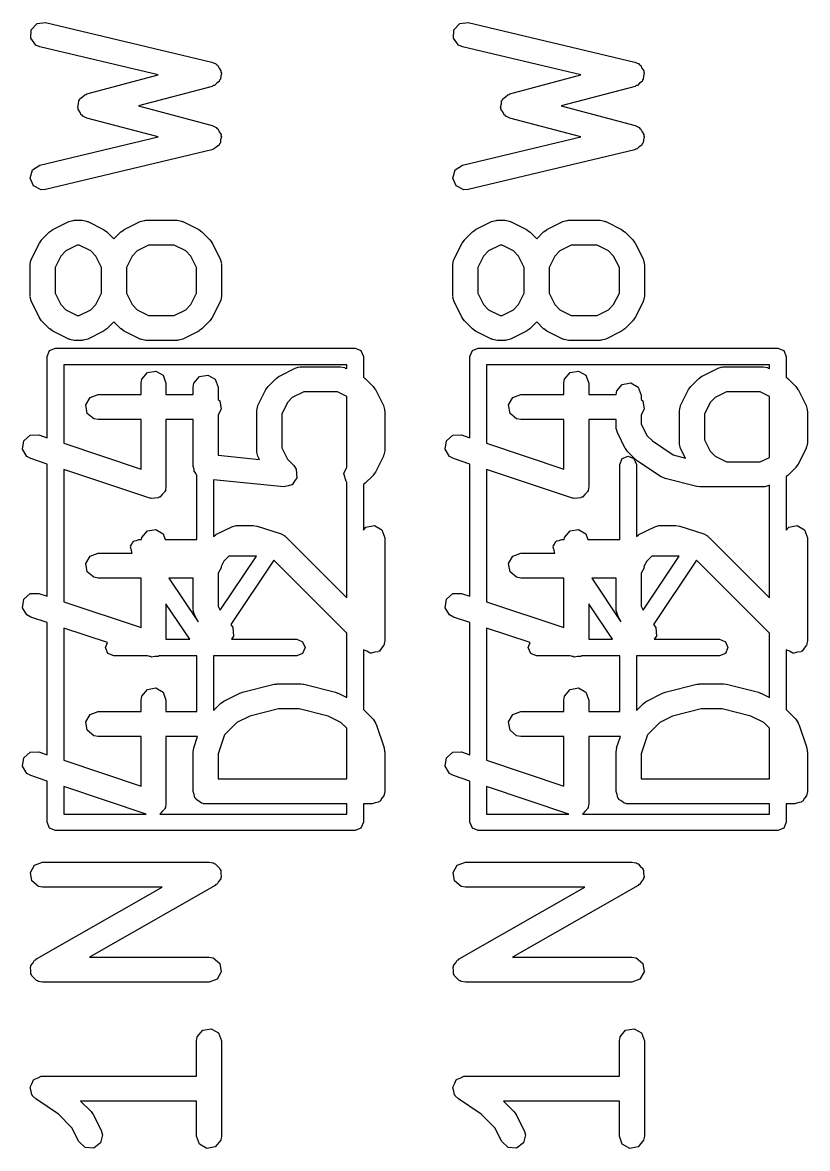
# Model space of a CAD drawing. Extents: x 43 to 269, y -130 to -26.
# Drawn here: x 151.05 to 155.76, y -102.29 to -95.53 of the extents above; entities that cross this region are included whole.
import ezdxf

# ---------------------------------------------------------------- set-up
doc = ezdxf.new("R2010")
doc.units = 0
doc.layers.add('BLACK', color=7, linetype='CONTINUOUS')

msp = doc.modelspace()

# ---------------------------------------------------------------- linework, layer by layer
at = {"layer": 'BLACK', "linetype": 'CONTINUOUS'}
for p, q in [((151.1, -95.5709), (151.135, -95.5336)), ((151.135, -95.5336), (151.186, -95.5277)), ((151.186, -95.5277), (152.186, -95.7658)), ((153.64, -95.5709), (153.675, -95.5336)), ((153.675, -95.5336), (153.726, -95.5277)), ((153.726, -95.5277), (154.726, -95.7658)), ((151.097, -95.6221), (151.1, -95.5709)), ((153.637, -95.6221), (153.64, -95.5709)), ((151.127, -95.6633), (151.097, -95.6221)), ((151.151, -95.6736), (151.127, -95.6633)), ((151.862, -95.8429), (151.151, -95.6736)), ((153.667, -95.6633), (153.637, -95.6221)), ((153.691, -95.6736), (153.667, -95.6633)), ((154.402, -95.8429), (153.691, -95.6736)), ((152.186, -95.7658), (152.21, -95.7761)), ((152.21, -95.7761), (152.215, -95.7825)), ((152.215, -95.7825), (152.222, -95.7858)), ((152.222, -95.7858), (152.229, -95.8025)), ((152.229, -95.8025), (152.24, -95.8173)), ((154.726, -95.7658), (154.75, -95.7761)), ((154.75, -95.7761), (154.755, -95.7825)), ((154.755, -95.7825), (154.762, -95.7858)), ((154.762, -95.7858), (154.769, -95.8025)), ((154.769, -95.8025), (154.78, -95.8173)), ((151.435, -95.9568), (151.862, -95.8429)), ((152.232, -95.8743), (152.23, -95.8819)), ((152.237, -95.8685), (152.232, -95.8743)), ((152.239, -95.8501), (152.237, -95.8685)), ((152.243, -95.8323), (152.239, -95.8501)), ((152.24, -95.8173), (152.24, -95.8252)), ((152.24, -95.8252), (152.243, -95.8323)), ((153.975, -95.9568), (154.402, -95.8429)), ((154.772, -95.8743), (154.77, -95.8819)), ((154.777, -95.8685), (154.772, -95.8743)), ((154.779, -95.8501), (154.777, -95.8685)), ((154.783, -95.8323), (154.779, -95.8501)), ((154.78, -95.8173), (154.78, -95.8252)), ((154.78, -95.8252), (154.783, -95.8323)), ((152.188, -95.9112), (151.745, -96.0292)), ((152.194, -95.9067), (152.188, -95.9112)), ((152.202, -95.9058), (152.194, -95.9067)), ((152.215, -95.8924), (152.202, -95.9058)), ((152.23, -95.8819), (152.215, -95.8924)), ((154.728, -95.9112), (154.285, -96.0292)), ((154.734, -95.9067), (154.728, -95.9112)), ((154.742, -95.9058), (154.734, -95.9067)), ((154.755, -95.8924), (154.742, -95.9058)), ((154.77, -95.8819), (154.755, -95.8924)), ((151.385, -96.0169), (151.386, -95.9976)), ((151.386, -95.9976), (151.391, -95.9928)), ((151.391, -95.9928), (151.393, -95.9861)), ((151.393, -95.9861), (151.409, -95.975)), ((151.409, -95.975), (151.423, -95.9613)), ((151.423, -95.9613), (151.429, -95.9607)), ((151.429, -95.9607), (151.435, -95.9568)), ((153.925, -96.0169), (153.926, -95.9976)), ((153.926, -95.9976), (153.931, -95.9928)), ((153.931, -95.9928), (153.933, -95.9861)), ((153.933, -95.9861), (153.949, -95.975)), ((153.949, -95.975), (153.963, -95.9613)), ((153.963, -95.9613), (153.969, -95.9607)), ((153.969, -95.9607), (153.975, -95.9568)), ((151.38, -96.0357), (151.385, -96.0169)), ((151.383, -96.0419), (151.38, -96.0357)), ((151.382, -96.0487), (151.383, -96.0419)), ((151.393, -96.0646), (151.382, -96.0487)), ((151.401, -96.0822), (151.393, -96.0646)), ((151.745, -96.0292), (152.188, -96.1472)), ((153.92, -96.0357), (153.925, -96.0169)), ((153.923, -96.0419), (153.92, -96.0357)), ((153.922, -96.0487), (153.923, -96.0419)), ((153.933, -96.0646), (153.922, -96.0487)), ((153.941, -96.0822), (153.933, -96.0646)), ((154.285, -96.0292), (154.728, -96.1472)), ((151.407, -96.0851), (151.401, -96.0822)), ((151.411, -96.0907), (151.407, -96.0851)), ((151.435, -96.1017), (151.411, -96.0907)), ((151.862, -96.2156), (151.435, -96.1017)), ((152.188, -96.1472), (152.212, -96.1582)), ((153.947, -96.0851), (153.941, -96.0822)), ((153.951, -96.0907), (153.947, -96.0851)), ((153.975, -96.1017), (153.951, -96.0907)), ((154.402, -96.2156), (153.975, -96.1017)), ((154.728, -96.1472), (154.752, -96.1582)), ((151.151, -96.3848), (151.862, -96.2156)), ((152.212, -96.1582), (152.216, -96.1647)), ((152.216, -96.1647), (152.223, -96.1682)), ((152.223, -96.1682), (152.23, -96.1851)), ((152.23, -96.1851), (152.241, -96.2002)), ((152.243, -96.2153), (152.238, -96.2329)), ((152.241, -96.2002), (152.24, -96.2081)), ((152.24, -96.2081), (152.243, -96.2153)), ((153.691, -96.3848), (154.402, -96.2156)), ((154.752, -96.1582), (154.756, -96.1647)), ((154.756, -96.1647), (154.763, -96.1682)), ((154.763, -96.1682), (154.77, -96.1851)), ((154.77, -96.1851), (154.781, -96.2002)), ((154.783, -96.2153), (154.778, -96.2329)), ((154.781, -96.2002), (154.78, -96.2081)), ((154.78, -96.2081), (154.783, -96.2153)), ((152.213, -96.2746), (152.2, -96.2876)), ((152.229, -96.2644), (152.213, -96.2746)), ((152.231, -96.2569), (152.229, -96.2644)), ((152.237, -96.2513), (152.231, -96.2569)), ((152.238, -96.2329), (152.237, -96.2513)), ((154.753, -96.2746), (154.74, -96.2876)), ((154.769, -96.2644), (154.753, -96.2746)), ((154.771, -96.2569), (154.769, -96.2644)), ((154.777, -96.2513), (154.771, -96.2569)), ((154.778, -96.2329), (154.777, -96.2513)), ((152.186, -96.2927), (151.186, -96.5308)), ((152.193, -96.2883), (152.186, -96.2927)), ((152.2, -96.2876), (152.193, -96.2883)), ((154.726, -96.2927), (153.726, -96.5308)), ((154.733, -96.2883), (154.726, -96.2927)), ((154.74, -96.2876), (154.733, -96.2883)), ((151.094, -96.4622), (151.108, -96.4131)), ((151.108, -96.4131), (151.151, -96.3848)), ((153.634, -96.4622), (153.648, -96.4131)), ((153.648, -96.4131), (153.691, -96.3848)), ((151.114, -96.5093), (151.094, -96.4622)), ((153.654, -96.5093), (153.634, -96.4622)), ((151.16, -96.5323), (151.114, -96.5093)), ((151.186, -96.5308), (151.16, -96.5323)), ((153.7, -96.5323), (153.654, -96.5093)), ((153.726, -96.5308), (153.7, -96.5323)), ((151.23, -96.7717), (151.326, -96.7241)), ((151.326, -96.7241), (151.351, -96.7166)), ((151.351, -96.7166), (151.355, -96.7177)), ((151.355, -96.7177), (151.359, -96.7161)), ((151.359, -96.7161), (151.407, -96.7161)), ((151.407, -96.7161), (151.432, -96.7207)), ((151.432, -96.7207), (151.436, -96.7235)), ((151.436, -96.7235), (151.44, -96.7241)), ((151.44, -96.7241), (151.535, -96.7717)), ((151.659, -96.7717), (151.754, -96.7241)), ((151.754, -96.7241), (151.779, -96.7166)), ((151.779, -96.7166), (151.783, -96.7177)), ((151.783, -96.7177), (151.788, -96.7161)), ((151.788, -96.7161), (151.978, -96.7161)), ((151.978, -96.7161), (152.004, -96.7207)), ((152.004, -96.7207), (152.007, -96.7235)), ((152.007, -96.7235), (152.012, -96.7241)), ((152.012, -96.7241), (152.107, -96.7717)), ((153.77, -96.7717), (153.866, -96.7241)), ((153.866, -96.7241), (153.891, -96.7166)), ((153.891, -96.7166), (153.895, -96.7177)), ((153.895, -96.7177), (153.899, -96.7161)), ((153.899, -96.7161), (153.947, -96.7161)), ((153.947, -96.7161), (153.972, -96.7207)), ((153.972, -96.7207), (153.976, -96.7235)), ((153.976, -96.7235), (153.98, -96.7241)), ((153.98, -96.7241), (154.075, -96.7717)), ((154.199, -96.7717), (154.294, -96.7241)), ((154.294, -96.7241), (154.319, -96.7166)), ((154.319, -96.7166), (154.323, -96.7177)), ((154.323, -96.7177), (154.328, -96.7161)), ((154.328, -96.7161), (154.518, -96.7161)), ((154.518, -96.7161), (154.544, -96.7207)), ((154.544, -96.7207), (154.547, -96.7235)), ((154.547, -96.7235), (154.552, -96.7241)), ((154.552, -96.7241), (154.647, -96.7717)), ((151.163, -96.8333), (151.211, -96.7857)), ((151.211, -96.7857), (151.229, -96.7729)), ((151.229, -96.7729), (151.23, -96.7717)), ((151.535, -96.7717), (151.554, -96.785)), ((151.554, -96.785), (151.555, -96.7857)), ((151.555, -96.7857), (151.597, -96.8279)), ((151.597, -96.8279), (151.639, -96.7857)), ((151.639, -96.7857), (151.658, -96.7729)), ((151.658, -96.7729), (151.659, -96.7717)), ((152.107, -96.7717), (152.125, -96.785)), ((152.125, -96.785), (152.126, -96.7857)), ((152.126, -96.7857), (152.174, -96.8333)), ((153.703, -96.8333), (153.751, -96.7857)), ((153.751, -96.7857), (153.769, -96.7729)), ((153.769, -96.7729), (153.77, -96.7717)), ((154.075, -96.7717), (154.094, -96.785)), ((154.094, -96.785), (154.095, -96.7857)), ((154.095, -96.7857), (154.137, -96.8279)), ((154.137, -96.8279), (154.179, -96.7857)), ((154.179, -96.7857), (154.198, -96.7729)), ((154.198, -96.7729), (154.199, -96.7717)), ((154.647, -96.7717), (154.665, -96.785)), ((154.665, -96.785), (154.666, -96.7857)), ((154.666, -96.7857), (154.714, -96.8333)), ((151.102, -96.9481), (151.149, -96.8528)), ((151.149, -96.8528), (151.163, -96.8348)), ((151.163, -96.8348), (151.163, -96.8333)), ((151.377, -96.8661), (151.308, -96.9004)), ((151.389, -96.8661), (151.377, -96.8661)), ((151.458, -96.9004), (151.389, -96.8661)), ((151.805, -96.8661), (151.737, -96.9004)), ((151.96, -96.8661), (151.805, -96.8661)), ((152.029, -96.9004), (151.96, -96.8661)), ((152.174, -96.8333), (152.187, -96.8517)), ((152.187, -96.8517), (152.188, -96.8528)), ((152.188, -96.8528), (152.236, -96.9481)), ((153.642, -96.9481), (153.689, -96.8528)), ((153.689, -96.8528), (153.703, -96.8348)), ((153.703, -96.8348), (153.703, -96.8333)), ((153.917, -96.8661), (153.848, -96.9004)), ((153.929, -96.8661), (153.917, -96.8661)), ((153.998, -96.9004), (153.929, -96.8661)), ((154.345, -96.8661), (154.277, -96.9004)), ((154.5, -96.8661), (154.345, -96.8661)), ((154.569, -96.9004), (154.5, -96.8661)), ((154.714, -96.8333), (154.727, -96.8517)), ((154.727, -96.8517), (154.728, -96.8528)), ((154.728, -96.8528), (154.776, -96.9481)), ((151.094, -96.9816), (151.098, -96.956)), ((151.098, -96.956), (151.101, -96.9525)), ((151.101, -96.9525), (151.102, -96.9481)), ((151.278, -96.9308), (151.244, -96.9993)), ((151.308, -96.9004), (151.278, -96.9308)), ((151.488, -96.9308), (151.458, -96.9004)), ((151.522, -96.9993), (151.488, -96.9308)), ((151.706, -96.9308), (151.672, -96.9993)), ((151.737, -96.9004), (151.706, -96.9308)), ((152.059, -96.9308), (152.029, -96.9004)), ((152.094, -96.9993), (152.059, -96.9308)), ((152.236, -96.9481), (152.243, -96.973)), ((153.634, -96.9816), (153.638, -96.956)), ((153.638, -96.956), (153.641, -96.9525)), ((153.641, -96.9525), (153.642, -96.9481)), ((153.818, -96.9308), (153.784, -96.9993)), ((153.848, -96.9004), (153.818, -96.9308)), ((154.028, -96.9308), (153.998, -96.9004)), ((154.062, -96.9993), (154.028, -96.9308)), ((154.246, -96.9308), (154.212, -96.9993)), ((154.277, -96.9004), (154.246, -96.9308)), ((154.599, -96.9308), (154.569, -96.9004)), ((154.634, -96.9993), (154.599, -96.9308)), ((154.776, -96.9481), (154.783, -96.973)), ((151.094, -97.1721), (151.094, -96.9816)), ((151.244, -96.9993), (151.244, -97.1544)), ((151.522, -97.1544), (151.522, -96.9993)), ((151.672, -96.9993), (151.672, -97.1544)), ((152.094, -97.1544), (152.094, -96.9993)), ((152.243, -96.973), (152.242, -96.9774)), ((152.242, -96.9774), (152.244, -96.9816)), ((152.244, -96.9816), (152.244, -97.1721)), ((153.634, -97.1721), (153.634, -96.9816)), ((153.784, -96.9993), (153.784, -97.1544)), ((154.062, -97.1544), (154.062, -96.9993)), ((154.212, -96.9993), (154.212, -97.1544)), ((154.634, -97.1544), (154.634, -96.9993)), ((154.783, -96.973), (154.782, -96.9774)), ((154.782, -96.9774), (154.784, -96.9816)), ((154.784, -96.9816), (154.784, -97.1721)), ((151.244, -97.1544), (151.278, -97.2229)), ((151.488, -97.2229), (151.522, -97.1544)), ((151.672, -97.1544), (151.706, -97.2229)), ((152.059, -97.2229), (152.094, -97.1544)), ((153.784, -97.1544), (153.818, -97.2229)), ((154.028, -97.2229), (154.062, -97.1544)), ((154.212, -97.1544), (154.246, -97.2229)), ((154.599, -97.2229), (154.634, -97.1544)), ((151.095, -97.1763), (151.094, -97.1721)), ((151.094, -97.1807), (151.095, -97.1763)), ((151.102, -97.2056), (151.094, -97.1807)), ((151.149, -97.3009), (151.102, -97.2056)), ((151.278, -97.2229), (151.308, -97.2533)), ((151.458, -97.2533), (151.488, -97.2229)), ((151.706, -97.2229), (151.737, -97.2533)), ((152.029, -97.2533), (152.059, -97.2229)), ((152.236, -97.2056), (152.188, -97.3009)), ((152.239, -97.1977), (152.236, -97.2012)), ((152.236, -97.2012), (152.236, -97.2056)), ((152.244, -97.1721), (152.239, -97.1977)), ((153.635, -97.1763), (153.634, -97.1721)), ((153.634, -97.1807), (153.635, -97.1763)), ((153.642, -97.2056), (153.634, -97.1807)), ((153.689, -97.3009), (153.642, -97.2056)), ((153.818, -97.2229), (153.848, -97.2533)), ((153.998, -97.2533), (154.028, -97.2229)), ((154.246, -97.2229), (154.277, -97.2533)), ((154.569, -97.2533), (154.599, -97.2229)), ((154.776, -97.2056), (154.728, -97.3009)), ((154.779, -97.1977), (154.776, -97.2012)), ((154.776, -97.2012), (154.776, -97.2056)), ((154.784, -97.1721), (154.779, -97.1977)), ((151.308, -97.2533), (151.377, -97.2876)), ((151.377, -97.2876), (151.389, -97.2876)), ((151.389, -97.2876), (151.458, -97.2533)), ((151.737, -97.2533), (151.805, -97.2876)), ((151.805, -97.2876), (151.96, -97.2876)), ((151.96, -97.2876), (152.029, -97.2533)), ((153.848, -97.2533), (153.917, -97.2876)), ((153.917, -97.2876), (153.929, -97.2876)), ((153.929, -97.2876), (153.998, -97.2533)), ((154.277, -97.2533), (154.345, -97.2876)), ((154.345, -97.2876), (154.5, -97.2876)), ((154.5, -97.2876), (154.569, -97.2533)), ((151.15, -97.302), (151.149, -97.3009)), ((151.163, -97.3204), (151.15, -97.302)), ((151.211, -97.368), (151.163, -97.3204)), ((151.597, -97.3258), (151.555, -97.368)), ((151.639, -97.368), (151.597, -97.3258)), ((152.174, -97.3204), (152.126, -97.368)), ((152.175, -97.3189), (152.174, -97.3204)), ((152.188, -97.3009), (152.175, -97.3189)), ((153.69, -97.302), (153.689, -97.3009)), ((153.703, -97.3204), (153.69, -97.302)), ((153.751, -97.368), (153.703, -97.3204)), ((154.137, -97.3258), (154.095, -97.368)), ((154.179, -97.368), (154.137, -97.3258)), ((154.714, -97.3204), (154.666, -97.368)), ((154.715, -97.3189), (154.714, -97.3204)), ((154.728, -97.3009), (154.715, -97.3189)), ((151.212, -97.3687), (151.211, -97.368)), ((151.23, -97.382), (151.212, -97.3687)), ((151.326, -97.4297), (151.23, -97.382)), ((151.33, -97.4302), (151.326, -97.4297)), ((151.333, -97.433), (151.33, -97.4302)), ((151.359, -97.4376), (151.333, -97.433)), ((151.44, -97.4297), (151.415, -97.4371)), ((151.535, -97.382), (151.44, -97.4297)), ((151.537, -97.3808), (151.535, -97.382)), ((151.555, -97.368), (151.537, -97.3808)), ((151.641, -97.3687), (151.639, -97.368)), ((151.659, -97.382), (151.641, -97.3687)), ((151.754, -97.4297), (151.659, -97.382)), ((151.759, -97.4302), (151.754, -97.4297)), ((151.762, -97.433), (151.759, -97.4302)), ((151.788, -97.4376), (151.762, -97.433)), ((152.012, -97.4297), (151.987, -97.4371)), ((152.107, -97.382), (152.012, -97.4297)), ((152.108, -97.3808), (152.107, -97.382)), ((152.126, -97.368), (152.108, -97.3808)), ((153.752, -97.3687), (153.751, -97.368)), ((153.77, -97.382), (153.752, -97.3687)), ((153.866, -97.4297), (153.77, -97.382)), ((153.87, -97.4302), (153.866, -97.4297)), ((153.873, -97.433), (153.87, -97.4302)), ((153.899, -97.4376), (153.873, -97.433)), ((153.98, -97.4297), (153.955, -97.4371)), ((154.075, -97.382), (153.98, -97.4297)), ((154.077, -97.3808), (154.075, -97.382)), ((154.095, -97.368), (154.077, -97.3808)), ((154.181, -97.3687), (154.179, -97.368)), ((154.199, -97.382), (154.181, -97.3687)), ((154.294, -97.4297), (154.199, -97.382)), ((154.299, -97.4302), (154.294, -97.4297)), ((154.302, -97.433), (154.299, -97.4302)), ((154.328, -97.4376), (154.302, -97.433)), ((154.552, -97.4297), (154.527, -97.4371)), ((154.647, -97.382), (154.552, -97.4297)), ((154.648, -97.3808), (154.647, -97.382)), ((154.666, -97.368), (154.648, -97.3808)), ((151.196, -97.534), (151.211, -97.4986)), ((151.211, -97.4986), (151.246, -97.484)), ((151.246, -97.484), (153.046, -97.484)), ((151.407, -97.4376), (151.359, -97.4376)), ((151.411, -97.436), (151.407, -97.4376)), ((151.415, -97.4371), (151.411, -97.436)), ((151.978, -97.4376), (151.788, -97.4376)), ((151.982, -97.436), (151.978, -97.4376)), ((151.987, -97.4371), (151.982, -97.436)), ((153.046, -97.484), (153.081, -97.4986)), ((153.081, -97.4986), (153.096, -97.534)), ((153.736, -97.534), (153.751, -97.4986)), ((153.751, -97.4986), (153.786, -97.484)), ((153.786, -97.484), (155.586, -97.484)), ((153.947, -97.4376), (153.899, -97.4376)), ((153.951, -97.436), (153.947, -97.4376)), ((153.955, -97.4371), (153.951, -97.436)), ((154.518, -97.4376), (154.328, -97.4376)), ((154.522, -97.436), (154.518, -97.4376)), ((154.527, -97.4371), (154.522, -97.436)), ((155.586, -97.484), (155.621, -97.4986)), ((155.621, -97.4986), (155.636, -97.534)), ((151.196, -98.0228), (151.196, -97.534)), ((153.096, -97.534), (153.096, -97.6594)), ((153.736, -98.0228), (153.736, -97.534)), ((155.636, -97.534), (155.636, -97.6594)), ((151.296, -97.584), (151.296, -98.0561)), ((152.996, -97.584), (151.296, -97.584)), ((151.765, -97.6703), (151.798, -97.631)), ((151.798, -97.631), (151.848, -97.622)), ((151.848, -97.622), (151.893, -97.6477)), ((152.591, -97.6526), (152.687, -97.605)), ((152.687, -97.605), (152.711, -97.5976)), ((152.711, -97.5976), (152.716, -97.5986)), ((152.716, -97.5986), (152.72, -97.5971)), ((152.72, -97.5971), (152.958, -97.5971)), ((152.958, -97.5971), (152.984, -97.6016)), ((152.984, -97.6016), (152.987, -97.6045)), ((152.987, -97.6045), (152.992, -97.605)), ((152.992, -97.605), (152.996, -97.6072)), ((152.996, -97.6072), (152.996, -97.584)), ((153.836, -97.584), (153.836, -98.0561)), ((155.536, -97.584), (153.836, -97.584)), ((154.305, -97.6703), (154.338, -97.631)), ((154.338, -97.631), (154.388, -97.622)), ((154.388, -97.622), (154.433, -97.6477)), ((155.131, -97.6526), (155.227, -97.605)), ((155.227, -97.605), (155.251, -97.5976)), ((155.251, -97.5976), (155.256, -97.5986)), ((155.256, -97.5986), (155.26, -97.5971)), ((155.26, -97.5971), (155.498, -97.5971)), ((155.498, -97.5971), (155.524, -97.6016)), ((155.524, -97.6016), (155.527, -97.6045)), ((155.527, -97.6045), (155.532, -97.605)), ((155.532, -97.605), (155.536, -97.6072)), ((155.536, -97.6072), (155.536, -97.584)), ((151.76, -97.6959), (151.765, -97.6703)), ((151.76, -97.7638), (151.76, -97.6959)), ((151.893, -97.6477), (151.91, -97.6959)), ((151.91, -97.6959), (151.91, -97.7638)), ((152.074, -97.7197), (152.078, -97.6941)), ((152.078, -97.6941), (152.111, -97.6548)), ((152.111, -97.6548), (152.162, -97.6459)), ((152.162, -97.6459), (152.206, -97.6715)), ((152.206, -97.6715), (152.224, -97.7197)), ((152.524, -97.7143), (152.572, -97.6667)), ((152.572, -97.6667), (152.59, -97.6538)), ((152.59, -97.6538), (152.591, -97.6526)), ((153.096, -97.6594), (153.105, -97.666)), ((153.105, -97.666), (153.106, -97.6667)), ((153.106, -97.6667), (153.154, -97.7143)), ((154.3, -97.6959), (154.305, -97.6703)), ((154.3, -97.7638), (154.3, -97.6959)), ((154.433, -97.6477), (154.45, -97.6959)), ((154.45, -97.6959), (154.45, -97.7638)), ((154.618, -97.7417), (154.651, -97.7024)), ((154.651, -97.7024), (154.702, -97.6935)), ((154.702, -97.6935), (154.746, -97.7191)), ((155.064, -97.7143), (155.112, -97.6667)), ((155.112, -97.6667), (155.13, -97.6538)), ((155.13, -97.6538), (155.131, -97.6526)), ((155.636, -97.6594), (155.645, -97.666)), ((155.645, -97.666), (155.646, -97.6667)), ((155.646, -97.6667), (155.694, -97.7143)), ((151.454, -97.7813), (151.502, -97.7638)), ((151.502, -97.7638), (151.76, -97.7638)), ((151.91, -97.7638), (152.074, -97.7638)), ((152.074, -97.7638), (152.074, -97.7197)), ((152.224, -97.7197), (152.224, -97.7929)), ((152.462, -97.829), (152.51, -97.7338)), ((152.51, -97.7338), (152.523, -97.7158)), ((152.523, -97.7158), (152.524, -97.7143)), ((152.738, -97.7471), (152.669, -97.7814)), ((152.94, -97.7471), (152.738, -97.7471)), ((152.996, -97.7749), (152.94, -97.7471)), ((153.154, -97.7143), (153.167, -97.7327)), ((153.167, -97.7327), (153.168, -97.7338)), ((153.168, -97.7338), (153.216, -97.829)), ((153.994, -97.7813), (154.042, -97.7638)), ((154.042, -97.7638), (154.3, -97.7638)), ((154.45, -97.7638), (154.614, -97.7638)), ((154.614, -97.7638), (154.618, -97.7417)), ((154.746, -97.7191), (154.764, -97.7673)), ((154.764, -97.7673), (154.764, -97.7929)), ((155.002, -97.829), (155.05, -97.7338)), ((155.05, -97.7338), (155.063, -97.7158)), ((155.063, -97.7158), (155.064, -97.7143)), ((155.278, -97.7471), (155.209, -97.7814)), ((155.48, -97.7471), (155.278, -97.7471)), ((155.536, -97.7749), (155.48, -97.7471)), ((155.694, -97.7143), (155.707, -97.7327)), ((155.707, -97.7327), (155.708, -97.7338)), ((155.708, -97.7338), (155.756, -97.829)), ((151.428, -97.8257), (151.454, -97.7813)), ((151.437, -97.8763), (151.428, -97.8257)), ((152.224, -97.7929), (152.234, -97.8013)), ((152.234, -97.8013), (152.242, -97.8518)), ((152.455, -97.8626), (152.459, -97.8369)), ((152.459, -97.8369), (152.462, -97.8335)), ((152.462, -97.8335), (152.462, -97.829)), ((152.639, -97.8118), (152.605, -97.8803)), ((152.669, -97.7814), (152.639, -97.8118)), ((152.996, -98.1998), (152.996, -97.7749)), ((153.216, -97.829), (153.223, -97.854)), ((153.968, -97.8257), (153.994, -97.7813)), ((153.977, -97.8763), (153.968, -97.8257)), ((154.764, -97.7929), (154.774, -97.8013)), ((154.774, -97.8013), (154.782, -97.8518)), ((154.995, -97.8626), (154.999, -97.8369)), ((154.999, -97.8369), (155.002, -97.8335)), ((155.002, -97.8335), (155.002, -97.829)), ((155.179, -97.8118), (155.145, -97.8803)), ((155.209, -97.7814), (155.179, -97.8118)), ((155.536, -98.1407), (155.536, -97.7749)), ((155.756, -97.829), (155.763, -97.854)), ((151.476, -97.9092), (151.437, -97.8763)), ((152.242, -97.8518), (152.224, -97.8845)), ((152.224, -97.8845), (152.224, -98.128)), ((152.455, -98.1007), (152.455, -97.8626)), ((152.605, -97.8803), (152.605, -98.083)), ((153.223, -97.854), (153.222, -97.8584)), ((153.222, -97.8584), (153.224, -97.8626)), ((153.224, -97.8626), (153.224, -98.1007)), ((154.016, -97.9092), (153.977, -97.8763)), ((154.782, -97.8518), (154.764, -97.8845)), ((154.764, -97.8845), (154.764, -97.9401)), ((154.995, -98.053), (154.995, -97.8626)), ((155.145, -97.8803), (155.145, -98.0353)), ((155.763, -97.854), (155.762, -97.8584)), ((155.762, -97.8584), (155.764, -97.8626)), ((155.764, -97.8626), (155.764, -98.053)), ((151.502, -97.9138), (151.476, -97.9092)), ((151.76, -97.9138), (151.502, -97.9138)), ((151.76, -98.2109), (151.76, -97.9138)), ((151.91, -97.9138), (151.91, -98.315)), ((152.074, -97.9138), (151.91, -97.9138)), ((152.074, -98.1959), (152.074, -97.9138)), ((154.042, -97.9138), (154.016, -97.9092)), ((154.3, -97.9138), (154.042, -97.9138)), ((154.3, -98.2109), (154.3, -97.9138)), ((154.45, -97.9138), (154.45, -98.315)), ((154.614, -97.9138), (154.45, -97.9138)), ((154.614, -97.9578), (154.614, -97.9138)), ((154.615, -97.962), (154.614, -97.9578)), ((154.614, -97.9664), (154.615, -97.962)), ((154.622, -97.9913), (154.614, -97.9664)), ((154.764, -97.9401), (154.798, -98.0086)), ((151.048, -98.0919), (151.055, -98.0411)), ((151.055, -98.0411), (151.093, -98.0071)), ((151.093, -98.0071), (151.145, -98.0057)), ((151.145, -98.0057), (151.196, -98.0228)), ((153.588, -98.0919), (153.595, -98.0411)), ((153.595, -98.0411), (153.633, -98.0071)), ((153.633, -98.0071), (153.685, -98.0057)), ((153.685, -98.0057), (153.736, -98.0228)), ((154.669, -98.0866), (154.622, -97.9913)), ((154.798, -98.0086), (154.832, -98.0424)), ((154.832, -98.0424), (154.958, -98.1263)), ((155.145, -98.0353), (155.179, -98.1039)), ((151.074, -98.1356), (151.048, -98.0919)), ((151.296, -98.0561), (151.76, -98.2109)), ((152.456, -98.1049), (152.455, -98.1007)), ((152.455, -98.1092), (152.456, -98.1049)), ((152.462, -98.1342), (152.455, -98.1092)), ((152.605, -98.083), (152.639, -98.1515)), ((153.224, -98.1007), (153.219, -98.1263)), ((153.614, -98.1356), (153.588, -98.0919)), ((153.836, -98.0561), (154.3, -98.2109)), ((154.67, -98.0877), (154.669, -98.0866)), ((154.683, -98.1061), (154.67, -98.0877)), ((154.731, -98.1537), (154.683, -98.1061)), ((154.996, -98.0573), (154.995, -98.053)), ((154.995, -98.0616), (154.996, -98.0573)), ((155.002, -98.0866), (154.995, -98.0616)), ((155.032, -98.1448), (155.002, -98.0866)), ((155.179, -98.1039), (155.209, -98.1343)), ((155.756, -98.0866), (155.708, -98.1818)), ((155.759, -98.0787), (155.756, -98.0821)), ((155.756, -98.0821), (155.756, -98.0866)), ((155.764, -98.053), (155.759, -98.0787)), ((151.097, -98.148), (151.074, -98.1356)), ((151.196, -98.1809), (151.097, -98.148)), ((152.224, -98.128), (152.472, -98.1528)), ((152.472, -98.1528), (152.462, -98.1342)), ((152.639, -98.1515), (152.678, -98.1905)), ((153.216, -98.1342), (153.168, -98.2294)), ((153.219, -98.1263), (153.216, -98.1298)), ((153.216, -98.1298), (153.216, -98.1342)), ((153.637, -98.148), (153.614, -98.1356)), ((153.736, -98.1809), (153.637, -98.148)), ((154.636, -98.184), (154.651, -98.1486)), ((154.651, -98.1486), (154.686, -98.134)), ((154.686, -98.134), (154.721, -98.1486)), ((154.721, -98.1486), (154.736, -98.184)), ((154.734, -98.1552), (154.731, -98.1537)), ((154.742, -98.1631), (154.734, -98.1552)), ((154.885, -98.2583), (154.742, -98.1631)), ((154.958, -98.1263), (155.032, -98.1448)), ((155.209, -98.1343), (155.278, -98.1685)), ((155.278, -98.1685), (155.48, -98.1685)), ((155.48, -98.1685), (155.536, -98.1407)), ((151.196, -98.9752), (151.196, -98.1809)), ((151.812, -98.3861), (151.296, -98.2142)), ((151.296, -98.2142), (151.296, -99.0085)), ((152.079, -98.2109), (152.074, -98.1959)), ((152.08, -98.2268), (152.079, -98.2109)), ((152.088, -98.2343), (152.08, -98.2268)), ((152.091, -98.2441), (152.088, -98.2343)), ((152.096, -98.2469), (152.091, -98.2441)), ((152.678, -98.1905), (152.693, -98.2118)), ((152.693, -98.2118), (152.693, -98.2123)), ((152.693, -98.2123), (152.693, -98.2127)), ((152.693, -98.2127), (152.695, -98.2378)), ((152.695, -98.2378), (152.697, -98.2629)), ((152.979, -98.237), (152.996, -98.1998)), ((152.992, -98.2865), (152.979, -98.237)), ((153.168, -98.2294), (153.155, -98.2475)), ((153.736, -98.9752), (153.736, -98.1809)), ((154.352, -98.3861), (153.836, -98.2142)), ((153.836, -98.2142), (153.836, -99.0085)), ((154.636, -98.634), (154.636, -98.184)), ((154.736, -98.184), (154.736, -98.6154)), ((155.694, -98.2013), (155.646, -98.2489)), ((155.695, -98.1998), (155.694, -98.2013)), ((155.708, -98.1818), (155.695, -98.1998)), ((152.096, -98.634), (152.096, -98.2469)), ((152.617, -98.3182), (152.196, -98.276)), ((152.196, -98.276), (152.196, -98.6154)), ((152.643, -98.3117), (152.618, -98.3182)), ((152.667, -98.3055), (152.643, -98.3117)), ((152.668, -98.305), (152.667, -98.3051)), ((152.667, -98.3051), (152.667, -98.3055)), ((152.682, -98.2843), (152.668, -98.305)), ((152.697, -98.2638), (152.682, -98.2843)), ((152.697, -98.2629), (152.697, -98.2633)), ((152.697, -98.2633), (152.697, -98.2638)), ((152.996, -98.2894), (152.992, -98.2865)), ((152.996, -98.9848), (152.996, -98.2894)), ((153.106, -98.2966), (153.096, -98.3038)), ((153.096, -98.3038), (153.096, -98.5775)), ((153.154, -98.2489), (153.106, -98.2966)), ((153.155, -98.2475), (153.154, -98.2489)), ((154.886, -98.2584), (154.885, -98.2583)), ((154.909, -98.2687), (154.886, -98.2584)), ((155.099, -98.3163), (154.909, -98.2687)), ((155.532, -98.3106), (155.507, -98.318)), ((155.536, -98.3084), (155.532, -98.3106)), ((155.536, -98.9848), (155.536, -98.3084)), ((155.646, -98.2489), (155.636, -98.2562)), ((155.636, -98.2562), (155.636, -98.5775)), ((151.867, -98.3809), (151.863, -98.3847)), ((151.873, -98.3799), (151.867, -98.3809)), ((151.886, -98.3642), (151.873, -98.3799)), ((151.901, -98.3507), (151.886, -98.3642)), ((151.902, -98.345), (151.901, -98.3507)), ((151.906, -98.3406), (151.902, -98.345)), ((151.91, -98.315), (151.906, -98.3406)), ((152.618, -98.318), (152.617, -98.3182)), ((152.618, -98.3182), (152.618, -98.318)), ((154.407, -98.3809), (154.403, -98.3847)), ((154.413, -98.3799), (154.407, -98.3809)), ((154.426, -98.3642), (154.413, -98.3799)), ((154.441, -98.3507), (154.426, -98.3642)), ((154.442, -98.345), (154.441, -98.3507)), ((154.446, -98.3406), (154.442, -98.345)), ((154.45, -98.315), (154.446, -98.3406)), ((155.102, -98.3159), (155.099, -98.3163)), ((155.117, -98.3185), (155.102, -98.3159)), ((155.498, -98.3185), (155.117, -98.3185)), ((155.502, -98.317), (155.498, -98.3185)), ((155.507, -98.318), (155.502, -98.317)), ((151.817, -98.3859), (151.812, -98.3861)), ((151.822, -98.3888), (151.817, -98.3859)), ((151.842, -98.3853), (151.822, -98.3888)), ((151.863, -98.3847), (151.842, -98.3853)), ((154.357, -98.3859), (154.352, -98.3861)), ((154.362, -98.3888), (154.357, -98.3859)), ((154.382, -98.3853), (154.362, -98.3888)), ((154.403, -98.3847), (154.382, -98.3853)), ((151.765, -98.6226), (151.798, -98.5833)), ((151.798, -98.5833), (151.848, -98.5744)), ((151.848, -98.5744), (151.893, -98.6001)), ((152.21, -98.605), (152.306, -98.5574)), ((152.306, -98.5574), (152.331, -98.55)), ((152.331, -98.55), (152.335, -98.551)), ((152.335, -98.551), (152.339, -98.5495)), ((152.339, -98.5495), (152.434, -98.5495)), ((152.434, -98.5495), (152.456, -98.5534)), ((152.456, -98.5534), (152.458, -98.5533)), ((152.458, -98.5533), (152.601, -98.6009)), ((153.096, -98.5775), (153.111, -98.5595)), ((153.111, -98.5595), (153.162, -98.5506)), ((153.162, -98.5506), (153.206, -98.5763)), ((153.206, -98.5763), (153.224, -98.6245)), ((154.305, -98.6226), (154.338, -98.5833)), ((154.338, -98.5833), (154.388, -98.5744)), ((154.388, -98.5744), (154.433, -98.6001)), ((154.75, -98.605), (154.846, -98.5574)), ((154.846, -98.5574), (154.871, -98.55)), ((154.871, -98.55), (154.875, -98.551)), ((154.875, -98.551), (154.879, -98.5495)), ((154.879, -98.5495), (154.974, -98.5495)), ((154.974, -98.5495), (154.996, -98.5534)), ((154.996, -98.5534), (154.998, -98.5533)), ((154.998, -98.5533), (155.141, -98.6009)), ((155.636, -98.5775), (155.651, -98.5595)), ((155.651, -98.5595), (155.702, -98.5506)), ((155.702, -98.5506), (155.746, -98.5763)), ((155.746, -98.5763), (155.764, -98.6245)), ((151.705, -98.6621), (151.711, -98.6486)), ((151.711, -98.6486), (151.715, -98.6467)), ((151.715, -98.6467), (151.718, -98.6424)), ((151.718, -98.6424), (151.733, -98.6396)), ((151.733, -98.6396), (151.746, -98.634)), ((151.746, -98.634), (151.763, -98.634)), ((151.763, -98.634), (151.765, -98.6226)), ((151.893, -98.6001), (151.905, -98.634)), ((151.905, -98.634), (152.096, -98.634)), ((152.196, -98.6154), (152.209, -98.6062)), ((152.209, -98.6062), (152.21, -98.605)), ((152.601, -98.6009), (152.624, -98.6133)), ((152.624, -98.6133), (152.626, -98.6172)), ((152.626, -98.6172), (152.63, -98.6191)), ((152.63, -98.6191), (152.996, -98.9848)), ((153.224, -98.6245), (153.224, -99.2435)), ((154.245, -98.6621), (154.251, -98.6486)), ((154.251, -98.6486), (154.255, -98.6467)), ((154.255, -98.6467), (154.258, -98.6424)), ((154.258, -98.6424), (154.273, -98.6396)), ((154.273, -98.6396), (154.286, -98.634)), ((154.286, -98.634), (154.303, -98.634)), ((154.303, -98.634), (154.305, -98.6226)), ((154.433, -98.6001), (154.445, -98.634)), ((154.445, -98.634), (154.636, -98.634)), ((154.736, -98.6154), (154.749, -98.6062)), ((154.749, -98.6062), (154.75, -98.605)), ((155.141, -98.6009), (155.164, -98.6133)), ((155.164, -98.6133), (155.166, -98.6172)), ((155.166, -98.6172), (155.17, -98.6191)), ((155.17, -98.6191), (155.536, -98.9848)), ((155.764, -98.6245), (155.764, -99.2435)), ((151.454, -98.7337), (151.502, -98.7161)), ((151.502, -98.7161), (151.707, -98.7161)), ((151.696, -98.684), (151.698, -98.6792)), ((151.702, -98.6974), (151.696, -98.684)), ((151.697, -98.6742), (151.705, -98.6621)), ((151.698, -98.6792), (151.697, -98.6742)), ((151.704, -98.7117), (151.702, -98.6974)), ((151.707, -98.7161), (151.704, -98.7117)), ((153.994, -98.7337), (154.042, -98.7161)), ((154.042, -98.7161), (154.247, -98.7161)), ((154.236, -98.684), (154.238, -98.6792)), ((154.242, -98.6974), (154.236, -98.684)), ((154.237, -98.6742), (154.245, -98.6621)), ((154.238, -98.6792), (154.237, -98.6742)), ((154.244, -98.7117), (154.242, -98.6974)), ((154.247, -98.7161), (154.244, -98.7117)), ((151.428, -98.7781), (151.454, -98.7337)), ((151.437, -98.8286), (151.428, -98.7781)), ((152.236, -99.0594), (152.453, -98.734)), ((152.258, -98.7641), (152.241, -98.7973)), ((152.288, -98.734), (152.258, -98.7641)), ((152.453, -98.734), (152.288, -98.734)), ((152.557, -98.7578), (152.299, -99.1453)), ((152.996, -99.197), (152.557, -98.7578)), ((153.968, -98.7781), (153.994, -98.7337)), ((153.977, -98.8286), (153.968, -98.7781)), ((154.776, -99.0594), (154.993, -98.734)), ((154.798, -98.7641), (154.781, -98.7973)), ((154.828, -98.734), (154.798, -98.7641)), ((154.993, -98.734), (154.828, -98.734)), ((155.097, -98.7578), (154.839, -99.1453)), ((155.536, -99.197), (155.097, -98.7578)), ((151.476, -98.8616), (151.437, -98.8286)), ((152.242, -98.8042), (152.224, -98.8368)), ((152.224, -98.8368), (152.224, -99.0353)), ((152.241, -98.7973), (152.242, -98.8042)), ((154.016, -98.8616), (153.977, -98.8286)), ((154.782, -98.8042), (154.764, -98.8368)), ((154.764, -98.8368), (154.764, -99.0353)), ((154.781, -98.7973), (154.782, -98.8042)), ((151.502, -98.8661), (151.476, -98.8616)), ((151.76, -98.8661), (151.502, -98.8661)), ((151.76, -99.1633), (151.76, -98.8661)), ((151.928, -98.8661), (152.103, -99.1289)), ((152.074, -98.8661), (151.928, -98.8661)), ((152.074, -99.053), (152.074, -98.8661)), ((154.042, -98.8661), (154.016, -98.8616)), ((154.3, -98.8661), (154.042, -98.8661)), ((154.3, -99.1633), (154.3, -98.8661)), ((154.468, -98.8661), (154.643, -99.1289)), ((154.614, -98.8661), (154.468, -98.8661)), ((154.614, -99.053), (154.614, -98.8661)), ((151.055, -98.9935), (151.093, -98.9595)), ((151.093, -98.9595), (151.145, -98.9581)), ((151.145, -98.9581), (151.196, -98.9752)), ((153.595, -98.9935), (153.633, -98.9595)), ((153.633, -98.9595), (153.685, -98.9581)), ((153.685, -98.9581), (153.736, -98.9752)), ((151.048, -99.0443), (151.055, -98.9935)), ((151.074, -99.088), (151.048, -99.0443)), ((151.296, -99.0085), (151.76, -99.1633)), ((152.053, -99.234), (151.91, -99.0206)), ((151.91, -99.0206), (151.91, -99.234)), ((152.075, -99.0573), (152.074, -99.053)), ((152.074, -99.0616), (152.075, -99.0573)), ((152.224, -99.0353), (152.236, -99.0594)), ((153.588, -99.0443), (153.595, -98.9935)), ((153.614, -99.088), (153.588, -99.0443)), ((153.836, -99.0085), (154.3, -99.1633)), ((154.593, -99.234), (154.45, -99.0206)), ((154.45, -99.0206), (154.45, -99.234)), ((154.615, -99.0573), (154.614, -99.053)), ((154.614, -99.0616), (154.615, -99.0573)), ((154.764, -99.0353), (154.776, -99.0594)), ((151.097, -99.1004), (151.074, -99.088)), ((151.196, -99.1333), (151.097, -99.1004)), ((152.082, -99.0866), (152.074, -99.0616)), ((152.103, -99.1289), (152.082, -99.0866)), ((153.637, -99.1004), (153.614, -99.088)), ((153.736, -99.1333), (153.637, -99.1004)), ((154.622, -99.0866), (154.614, -99.0616)), ((154.643, -99.1289), (154.622, -99.0866)), ((151.196, -99.9276), (151.196, -99.1333)), ((151.558, -99.2541), (151.296, -99.1666)), ((151.296, -99.1666), (151.296, -99.9609)), ((152.299, -99.1453), (152.312, -99.1642)), ((152.312, -99.1642), (152.316, -99.2153)), ((153.736, -99.9276), (153.736, -99.1333)), ((154.098, -99.2541), (153.836, -99.1666)), ((153.836, -99.1666), (153.836, -99.9609)), ((154.839, -99.1453), (154.852, -99.1642)), ((154.852, -99.1642), (154.856, -99.2153)), ((151.546, -99.284), (151.558, -99.2541)), ((151.91, -99.234), (152.053, -99.234)), ((152.316, -99.2153), (152.303, -99.234)), ((152.303, -99.234), (152.696, -99.234)), ((152.696, -99.234), (152.731, -99.2486)), ((152.731, -99.2486), (152.746, -99.284)), ((152.996, -99.5834), (152.996, -99.197)), ((153.224, -99.2435), (153.221, -99.2596)), ((153.221, -99.2596), (153.221, -99.2629)), ((154.086, -99.284), (154.098, -99.2541)), ((154.45, -99.234), (154.593, -99.234)), ((154.856, -99.2153), (154.843, -99.234)), ((154.843, -99.234), (155.236, -99.234)), ((155.236, -99.234), (155.271, -99.2486)), ((155.271, -99.2486), (155.286, -99.284)), ((155.536, -99.5834), (155.536, -99.197)), ((155.764, -99.2435), (155.761, -99.2596)), ((155.761, -99.2596), (155.761, -99.2629)), ((151.561, -99.3194), (151.546, -99.284)), ((151.596, -99.334), (151.561, -99.3194)), ((152.731, -99.3194), (152.696, -99.334)), ((152.746, -99.284), (152.731, -99.3194)), ((153.116, -99.3061), (153.096, -99.2967)), ((153.096, -99.2967), (153.096, -99.6563)), ((153.136, -99.3174), (153.116, -99.3061)), ((153.139, -99.3168), (153.136, -99.3174)), ((153.142, -99.3182), (153.139, -99.3168)), ((153.164, -99.3124), (153.142, -99.3182)), ((153.186, -99.3085), (153.164, -99.3124)), ((153.188, -99.3058), (153.186, -99.3085)), ((153.192, -99.305), (153.188, -99.3058)), ((153.205, -99.2865), (153.192, -99.305)), ((153.219, -99.2692), (153.205, -99.2865)), ((153.22, -99.2646), (153.219, -99.2692)), ((153.221, -99.2629), (153.22, -99.2646)), ((154.101, -99.3194), (154.086, -99.284)), ((154.136, -99.334), (154.101, -99.3194)), ((155.271, -99.3194), (155.236, -99.334)), ((155.286, -99.284), (155.271, -99.3194)), ((155.656, -99.3061), (155.636, -99.2967)), ((155.636, -99.2967), (155.636, -99.6563)), ((155.676, -99.3174), (155.656, -99.3061)), ((155.679, -99.3168), (155.676, -99.3174)), ((155.682, -99.3182), (155.679, -99.3168)), ((155.704, -99.3124), (155.682, -99.3182)), ((155.726, -99.3085), (155.704, -99.3124)), ((155.728, -99.3058), (155.726, -99.3085)), ((155.732, -99.305), (155.728, -99.3058)), ((155.745, -99.2865), (155.732, -99.305)), ((155.759, -99.2692), (155.745, -99.2865)), ((155.76, -99.2646), (155.759, -99.2692)), ((155.761, -99.2629), (155.76, -99.2646)), ((151.798, -99.334), (151.596, -99.334)), ((151.812, -99.3385), (151.798, -99.334)), ((151.817, -99.3383), (151.812, -99.3385)), ((151.822, -99.3412), (151.817, -99.3383)), ((151.842, -99.3376), (151.822, -99.3412)), ((151.863, -99.3371), (151.842, -99.3376)), ((151.866, -99.334), (151.863, -99.3371)), ((152.096, -99.334), (151.866, -99.334)), ((152.096, -99.6685), (152.096, -99.334)), ((152.696, -99.334), (152.196, -99.334)), ((152.196, -99.334), (152.196, -99.6615)), ((154.338, -99.334), (154.136, -99.334)), ((154.352, -99.3385), (154.338, -99.334)), ((154.357, -99.3383), (154.352, -99.3385)), ((154.362, -99.3412), (154.357, -99.3383)), ((154.382, -99.3376), (154.362, -99.3412)), ((154.403, -99.3371), (154.382, -99.3376)), ((154.406, -99.334), (154.403, -99.3371)), ((154.636, -99.334), (154.406, -99.334)), ((154.636, -99.6685), (154.636, -99.334)), ((155.236, -99.334), (154.736, -99.334)), ((154.736, -99.334), (154.736, -99.6615)), ((151.798, -99.5357), (151.848, -99.5268)), ((151.848, -99.5268), (151.893, -99.5525)), ((152.369, -99.5517), (152.559, -99.5041)), ((152.559, -99.5041), (152.574, -99.503)), ((152.574, -99.503), (152.577, -99.5019)), ((152.577, -99.5019), (152.72, -99.5019)), ((152.72, -99.5019), (152.735, -99.5045)), ((152.735, -99.5045), (152.738, -99.5041)), ((152.738, -99.5041), (152.929, -99.5517)), ((154.338, -99.5357), (154.388, -99.5268)), ((154.388, -99.5268), (154.433, -99.5525)), ((154.909, -99.5517), (155.099, -99.5041)), ((155.099, -99.5041), (155.114, -99.503)), ((155.114, -99.503), (155.117, -99.5019)), ((155.117, -99.5019), (155.26, -99.5019)), ((155.26, -99.5019), (155.275, -99.5045)), ((155.275, -99.5045), (155.278, -99.5041)), ((155.278, -99.5041), (155.469, -99.5517)), ((151.76, -99.6007), (151.765, -99.575)), ((151.765, -99.575), (151.798, -99.5357)), ((151.893, -99.5525), (151.91, -99.6007)), ((152.258, -99.605), (152.353, -99.5574)), ((152.353, -99.5574), (152.366, -99.5537)), ((152.366, -99.5537), (152.369, -99.5517)), ((152.929, -99.5517), (152.941, -99.557)), ((152.941, -99.557), (152.944, -99.5574)), ((152.944, -99.5574), (152.996, -99.5834)), ((154.3, -99.6007), (154.305, -99.575)), ((154.305, -99.575), (154.338, -99.5357)), ((154.433, -99.5525), (154.45, -99.6007)), ((154.798, -99.605), (154.893, -99.5574)), ((154.893, -99.5574), (154.906, -99.5537)), ((154.906, -99.5537), (154.909, -99.5517)), ((155.469, -99.5517), (155.481, -99.557)), ((155.481, -99.557), (155.484, -99.5574)), ((155.484, -99.5574), (155.536, -99.5834)), ((151.76, -99.6685), (151.76, -99.6007)), ((151.91, -99.6007), (151.91, -99.6685)), ((152.196, -99.6615), (152.238, -99.6191)), ((152.238, -99.6191), (152.257, -99.6062)), ((152.257, -99.6062), (152.258, -99.605)), ((152.586, -99.6519), (152.413, -99.6952)), ((152.711, -99.6519), (152.586, -99.6519)), ((152.884, -99.6952), (152.711, -99.6519)), ((153.096, -99.6563), (153.154, -99.7143)), ((154.3, -99.6685), (154.3, -99.6007)), ((154.45, -99.6007), (154.45, -99.6685)), ((154.736, -99.6615), (154.778, -99.6191)), ((154.778, -99.6191), (154.797, -99.6062)), ((154.797, -99.6062), (154.798, -99.605)), ((155.126, -99.6519), (154.953, -99.6952)), ((155.251, -99.6519), (155.126, -99.6519)), ((155.424, -99.6952), (155.251, -99.6519)), ((155.636, -99.6563), (155.694, -99.7143)), ((151.428, -99.7305), (151.454, -99.6861)), ((151.437, -99.781), (151.428, -99.7305)), ((151.454, -99.6861), (151.502, -99.6685)), ((151.502, -99.6685), (151.76, -99.6685)), ((151.91, -99.6685), (152.096, -99.6685)), ((152.336, -99.7337), (152.262, -99.8078)), ((152.413, -99.6952), (152.336, -99.7337)), ((152.961, -99.7337), (152.884, -99.6952)), ((152.996, -99.7684), (152.961, -99.7337)), ((153.154, -99.7143), (153.169, -99.7356)), ((153.968, -99.7305), (153.994, -99.6861)), ((153.977, -99.781), (153.968, -99.7305)), ((153.994, -99.6861), (154.042, -99.6685)), ((154.042, -99.6685), (154.3, -99.6685)), ((154.45, -99.6685), (154.636, -99.6685)), ((154.876, -99.7337), (154.802, -99.8078)), ((154.953, -99.6952), (154.876, -99.7337)), ((155.501, -99.7337), (155.424, -99.6952)), ((155.536, -99.7684), (155.501, -99.7337)), ((155.694, -99.7143), (155.709, -99.7356)), ((151.476, -99.814), (151.437, -99.781)), ((152.996, -100.073), (152.996, -99.7684)), ((153.169, -99.7356), (153.169, -99.7401)), ((153.169, -99.7401), (153.172, -99.7436)), ((153.172, -99.7436), (153.22, -99.8865)), ((154.016, -99.814), (153.977, -99.781)), ((155.536, -100.073), (155.536, -99.7684)), ((155.709, -99.7356), (155.709, -99.7401)), ((155.709, -99.7401), (155.712, -99.7436)), ((155.712, -99.7436), (155.76, -99.8865)), ((151.502, -99.8185), (151.476, -99.814)), ((151.76, -99.8185), (151.502, -99.8185)), ((151.76, -100.116), (151.76, -99.8185)), ((151.91, -99.8185), (151.91, -100.22)), ((152.1, -99.8185), (151.91, -99.8185)), ((152.077, -99.8865), (152.1, -99.8185)), ((152.262, -99.8078), (152.224, -99.9224)), ((154.042, -99.8185), (154.016, -99.814)), ((154.3, -99.8185), (154.042, -99.8185)), ((154.3, -100.116), (154.3, -99.8185)), ((154.45, -99.8185), (154.45, -100.22)), ((154.64, -99.8185), (154.45, -99.8185)), ((154.617, -99.8865), (154.64, -99.8185)), ((154.802, -99.8078), (154.764, -99.9224)), ((151.055, -99.9459), (151.093, -99.9119)), ((151.093, -99.9119), (151.145, -99.9105)), ((151.145, -99.9105), (151.196, -99.9276)), ((152.074, -99.9102), (152.078, -99.8881)), ((152.074, -100.148), (152.074, -99.9102)), ((152.078, -99.8881), (152.077, -99.8865)), ((152.224, -99.9224), (152.224, -100.073)), ((153.22, -99.8865), (153.223, -99.9087)), ((153.223, -99.9087), (153.224, -99.9102)), ((153.224, -99.9102), (153.224, -100.148)), ((153.595, -99.9459), (153.633, -99.9119)), ((153.633, -99.9119), (153.685, -99.9105)), ((153.685, -99.9105), (153.736, -99.9276)), ((154.614, -99.9102), (154.618, -99.8881)), ((154.614, -100.148), (154.614, -99.9102)), ((154.618, -99.8881), (154.617, -99.8865)), ((154.764, -99.9224), (154.764, -100.073)), ((155.76, -99.8865), (155.763, -99.9087)), ((155.763, -99.9087), (155.764, -99.9102)), ((155.764, -99.9102), (155.764, -100.148)), ((151.048, -99.9967), (151.055, -99.9459)), ((151.074, -100.04), (151.048, -99.9967)), ((151.296, -99.9609), (151.76, -100.116)), ((153.588, -99.9967), (153.595, -99.9459)), ((153.614, -100.04), (153.588, -99.9967)), ((153.836, -99.9609), (154.3, -100.116)), ((151.097, -100.053), (151.074, -100.04)), ((151.196, -100.086), (151.097, -100.053)), ((152.224, -100.073), (152.996, -100.073)), ((153.637, -100.053), (153.614, -100.04)), ((153.736, -100.086), (153.637, -100.053)), ((154.764, -100.073), (155.536, -100.073)), ((151.196, -100.334), (151.196, -100.086)), ((151.791, -100.284), (151.296, -100.119)), ((151.296, -100.119), (151.296, -100.284)), ((153.736, -100.334), (153.736, -100.086)), ((154.331, -100.284), (153.836, -100.119)), ((153.836, -100.119), (153.836, -100.284)), ((152.08, -100.167), (152.074, -100.148)), ((152.084, -100.186), (152.08, -100.167)), ((152.089, -100.19), (152.084, -100.186)), ((152.091, -100.196), (152.089, -100.19)), ((152.108, -100.206), (152.091, -100.196)), ((152.123, -100.219), (152.108, -100.206)), ((153.19, -100.208), (153.186, -100.213)), ((153.197, -100.206), (153.19, -100.208)), ((153.207, -100.189), (153.197, -100.206)), ((153.219, -100.174), (153.207, -100.189)), ((153.221, -100.164), (153.219, -100.174)), ((153.222, -100.161), (153.221, -100.164)), ((153.224, -100.148), (153.222, -100.158)), ((153.222, -100.158), (153.222, -100.161)), ((154.62, -100.167), (154.614, -100.148)), ((154.624, -100.186), (154.62, -100.167)), ((154.629, -100.19), (154.624, -100.186)), ((154.631, -100.196), (154.629, -100.19)), ((154.648, -100.206), (154.631, -100.196)), ((154.663, -100.219), (154.648, -100.206)), ((155.73, -100.208), (155.726, -100.213)), ((155.737, -100.206), (155.73, -100.208)), ((155.747, -100.189), (155.737, -100.206)), ((155.759, -100.174), (155.747, -100.189)), ((155.761, -100.164), (155.759, -100.174)), ((155.762, -100.161), (155.761, -100.164)), ((155.764, -100.148), (155.762, -100.158)), ((155.762, -100.158), (155.762, -100.161)), ((151.886, -100.269), (151.873, -100.284)), ((151.901, -100.255), (151.886, -100.269)), ((151.902, -100.25), (151.901, -100.255)), ((151.906, -100.245), (151.902, -100.25)), ((151.91, -100.22), (151.906, -100.245)), ((152.133, -100.22), (152.123, -100.219)), ((152.136, -100.222), (152.133, -100.22)), ((152.139, -100.222), (152.136, -100.222)), ((152.149, -100.223), (152.139, -100.222)), ((152.996, -100.223), (152.149, -100.223)), ((152.996, -100.284), (152.996, -100.223)), ((153.149, -100.223), (153.096, -100.223)), ((153.096, -100.223), (153.096, -100.334)), ((153.167, -100.217), (153.149, -100.223)), ((153.186, -100.213), (153.167, -100.217)), ((154.426, -100.269), (154.413, -100.284)), ((154.441, -100.255), (154.426, -100.269)), ((154.442, -100.25), (154.441, -100.255)), ((154.446, -100.245), (154.442, -100.25)), ((154.45, -100.22), (154.446, -100.245)), ((154.673, -100.22), (154.663, -100.219)), ((154.676, -100.222), (154.673, -100.22)), ((154.679, -100.222), (154.676, -100.222)), ((154.689, -100.223), (154.679, -100.222)), ((155.536, -100.223), (154.689, -100.223)), ((155.536, -100.284), (155.536, -100.223)), ((155.689, -100.223), (155.636, -100.223)), ((155.636, -100.223), (155.636, -100.334)), ((155.707, -100.217), (155.689, -100.223)), ((155.726, -100.213), (155.707, -100.217)), ((151.211, -100.369), (151.196, -100.334)), ((151.296, -100.284), (151.791, -100.284)), ((151.873, -100.284), (152.996, -100.284)), ((153.096, -100.334), (153.081, -100.369)), ((153.751, -100.369), (153.736, -100.334)), ((153.836, -100.284), (154.331, -100.284)), ((154.413, -100.284), (155.536, -100.284)), ((155.636, -100.334), (155.621, -100.369)), ((151.246, -100.384), (151.211, -100.369)), ((153.046, -100.384), (151.246, -100.384)), ((153.081, -100.369), (153.046, -100.384)), ((153.786, -100.384), (153.751, -100.369)), ((155.586, -100.384), (153.786, -100.384)), ((155.621, -100.369), (155.586, -100.384)), ((151.095, -100.635), (151.12, -100.591)), ((151.12, -100.591), (151.169, -100.573)), ((151.169, -100.573), (152.169, -100.573)), ((152.169, -100.573), (152.194, -100.578)), ((152.194, -100.578), (152.2, -100.582)), ((152.2, -100.582), (152.206, -100.584)), ((152.206, -100.584), (152.219, -100.598)), ((152.219, -100.598), (152.234, -100.611)), ((152.234, -100.611), (152.235, -100.618)), ((153.635, -100.635), (153.66, -100.591)), ((153.66, -100.591), (153.709, -100.573)), ((153.709, -100.573), (154.709, -100.573)), ((154.709, -100.573), (154.734, -100.578)), ((154.734, -100.578), (154.74, -100.582)), ((154.74, -100.582), (154.746, -100.584)), ((154.746, -100.584), (154.759, -100.598)), ((154.759, -100.598), (154.774, -100.611)), ((154.774, -100.611), (154.775, -100.618)), ((151.104, -100.686), (151.095, -100.635)), ((152.239, -100.674), (152.226, -100.689)), ((152.235, -100.618), (152.239, -100.623)), ((152.239, -100.623), (152.239, -100.642)), ((152.239, -100.642), (152.242, -100.661)), ((152.242, -100.661), (152.239, -100.667)), ((152.239, -100.667), (152.239, -100.674)), ((153.644, -100.686), (153.635, -100.635)), ((154.779, -100.674), (154.766, -100.689)), ((154.775, -100.618), (154.779, -100.623)), ((154.779, -100.623), (154.779, -100.642)), ((154.779, -100.642), (154.782, -100.661)), ((154.782, -100.661), (154.779, -100.667)), ((154.779, -100.667), (154.779, -100.674)), ((151.143, -100.719), (151.104, -100.686)), ((151.131, -101.155), (151.886, -100.723)), ((151.169, -100.723), (151.143, -100.719)), ((151.886, -100.723), (151.169, -100.723)), ((152.206, -100.713), (151.451, -101.145)), ((152.21, -100.708), (152.206, -100.713)), ((152.217, -100.706), (152.21, -100.708)), ((152.226, -100.689), (152.217, -100.706)), ((153.683, -100.719), (153.644, -100.686)), ((153.671, -101.155), (154.426, -100.723)), ((153.709, -100.723), (153.683, -100.719)), ((154.426, -100.723), (153.709, -100.723)), ((154.746, -100.713), (153.991, -101.145)), ((154.75, -100.708), (154.746, -100.713)), ((154.757, -100.706), (154.75, -100.708)), ((154.766, -100.689), (154.757, -100.706)), ((151.127, -101.16), (151.131, -101.155)), ((151.451, -101.145), (152.169, -101.145)), ((152.169, -101.145), (152.194, -101.149)), ((152.194, -101.149), (152.234, -101.182)), ((153.667, -101.16), (153.671, -101.155)), ((153.991, -101.145), (154.709, -101.145)), ((154.709, -101.145), (154.734, -101.149)), ((154.734, -101.149), (154.774, -101.182)), ((151.095, -101.207), (151.098, -101.201)), ((151.098, -101.226), (151.095, -101.207)), ((151.098, -101.194), (151.111, -101.179)), ((151.098, -101.201), (151.098, -101.194)), ((151.111, -101.179), (151.12, -101.162)), ((151.12, -101.162), (151.127, -101.16)), ((152.234, -101.182), (152.242, -101.233)), ((153.635, -101.207), (153.638, -101.201)), ((153.638, -101.226), (153.635, -101.207)), ((153.638, -101.194), (153.651, -101.179)), ((153.638, -101.201), (153.638, -101.194)), ((153.651, -101.179), (153.66, -101.162)), ((153.66, -101.162), (153.667, -101.16)), ((154.774, -101.182), (154.782, -101.233)), ((151.098, -101.245), (151.098, -101.226)), ((151.102, -101.25), (151.098, -101.245)), ((151.104, -101.257), (151.102, -101.25)), ((151.118, -101.27), (151.104, -101.257)), ((151.131, -101.284), (151.118, -101.27)), ((151.138, -101.286), (151.131, -101.284)), ((151.143, -101.29), (151.138, -101.286)), ((151.169, -101.295), (151.143, -101.29)), ((152.217, -101.277), (152.169, -101.295)), ((152.242, -101.233), (152.217, -101.277)), ((153.638, -101.245), (153.638, -101.226)), ((153.642, -101.25), (153.638, -101.245)), ((153.644, -101.257), (153.642, -101.25)), ((153.658, -101.27), (153.644, -101.257)), ((153.671, -101.284), (153.658, -101.27)), ((153.678, -101.286), (153.671, -101.284)), ((153.683, -101.29), (153.678, -101.286)), ((153.709, -101.295), (153.683, -101.29)), ((154.757, -101.277), (154.709, -101.295)), ((154.782, -101.233), (154.757, -101.277)), ((152.169, -101.295), (151.169, -101.295)), ((154.709, -101.295), (153.709, -101.295)), ((152.094, -101.648), (152.098, -101.623)), ((152.098, -101.623), (152.131, -101.583)), ((152.131, -101.583), (152.182, -101.574)), ((152.182, -101.574), (152.226, -101.6)), ((152.226, -101.6), (152.244, -101.648)), ((154.634, -101.648), (154.638, -101.623)), ((154.638, -101.623), (154.671, -101.583)), ((154.671, -101.583), (154.722, -101.574)), ((154.722, -101.574), (154.766, -101.6)), ((154.766, -101.6), (154.784, -101.648)), ((152.094, -101.859), (152.094, -101.648)), ((152.244, -101.648), (152.244, -102.22)), ((154.634, -101.859), (154.634, -101.648)), ((154.784, -101.648), (154.784, -102.22)), ((151.106, -101.902), (151.114, -101.882)), ((151.114, -101.882), (151.118, -101.88)), ((151.118, -101.88), (151.12, -101.877)), ((151.12, -101.877), (151.141, -101.869)), ((151.141, -101.869), (151.16, -101.859)), ((151.16, -101.859), (151.165, -101.86)), ((151.165, -101.86), (151.169, -101.859)), ((151.169, -101.859), (152.094, -101.859)), ((153.646, -101.902), (153.654, -101.882)), ((153.654, -101.882), (153.658, -101.88)), ((153.658, -101.88), (153.66, -101.877)), ((153.66, -101.877), (153.681, -101.869)), ((153.681, -101.869), (153.7, -101.859)), ((153.7, -101.859), (153.705, -101.86)), ((153.705, -101.86), (153.709, -101.859)), ((153.709, -101.859), (154.634, -101.859)), ((151.094, -101.929), (151.096, -101.925)), ((151.1, -101.95), (151.094, -101.929)), ((151.095, -101.921), (151.106, -101.902)), ((151.096, -101.925), (151.095, -101.921)), ((151.104, -101.971), (151.1, -101.95)), ((153.634, -101.929), (153.636, -101.925)), ((153.64, -101.95), (153.634, -101.929)), ((153.635, -101.921), (153.646, -101.902)), ((153.636, -101.925), (153.635, -101.921)), ((153.644, -101.971), (153.64, -101.95)), ((151.107, -101.974), (151.104, -101.971)), ((151.108, -101.978), (151.107, -101.974)), ((151.127, -101.996), (151.108, -101.978)), ((151.264, -102.088), (151.127, -101.996)), ((152.094, -102.009), (151.397, -102.009)), ((151.397, -102.009), (151.46, -102.071)), ((152.094, -102.22), (152.094, -102.009)), ((153.647, -101.974), (153.644, -101.971)), ((153.648, -101.978), (153.647, -101.974)), ((153.667, -101.996), (153.648, -101.978)), ((153.804, -102.088), (153.667, -101.996)), ((154.634, -102.009), (153.937, -102.009)), ((153.937, -102.009), (154, -102.071)), ((154.634, -102.22), (154.634, -102.009)), ((151.345, -102.169), (151.264, -102.088)), ((151.46, -102.071), (151.473, -102.09)), ((151.473, -102.09), (151.474, -102.091)), ((151.474, -102.091), (151.521, -102.186)), ((153.885, -102.169), (153.804, -102.088)), ((154, -102.071), (154.013, -102.09)), ((154.013, -102.09), (154.014, -102.091)), ((154.014, -102.091), (154.061, -102.186)), ((151.387, -102.253), (151.345, -102.169)), ((153.927, -102.253), (153.885, -102.169)), ((151.529, -102.211), (151.517, -102.261)), ((151.521, -102.186), (151.529, -102.211)), ((152.111, -102.268), (152.094, -102.22)), ((152.244, -102.22), (152.239, -102.245)), ((154.069, -102.211), (154.057, -102.261)), ((154.061, -102.186), (154.069, -102.211)), ((154.651, -102.268), (154.634, -102.22)), ((154.784, -102.22), (154.779, -102.245)), ((151.425, -102.289), (151.387, -102.253)), ((151.476, -102.292), (151.425, -102.289)), ((151.517, -102.261), (151.476, -102.292)), ((152.156, -102.294), (152.111, -102.268)), ((152.206, -102.285), (152.156, -102.294)), ((152.239, -102.245), (152.206, -102.285)), ((153.965, -102.289), (153.927, -102.253)), ((154.016, -102.292), (153.965, -102.289)), ((154.057, -102.261), (154.016, -102.292)), ((154.696, -102.294), (154.651, -102.268)), ((154.746, -102.285), (154.696, -102.294)), ((154.779, -102.245), (154.746, -102.285))]:
    msp.add_line(p, q, dxfattribs=at)

doc.saveas('drawing.dxf')
